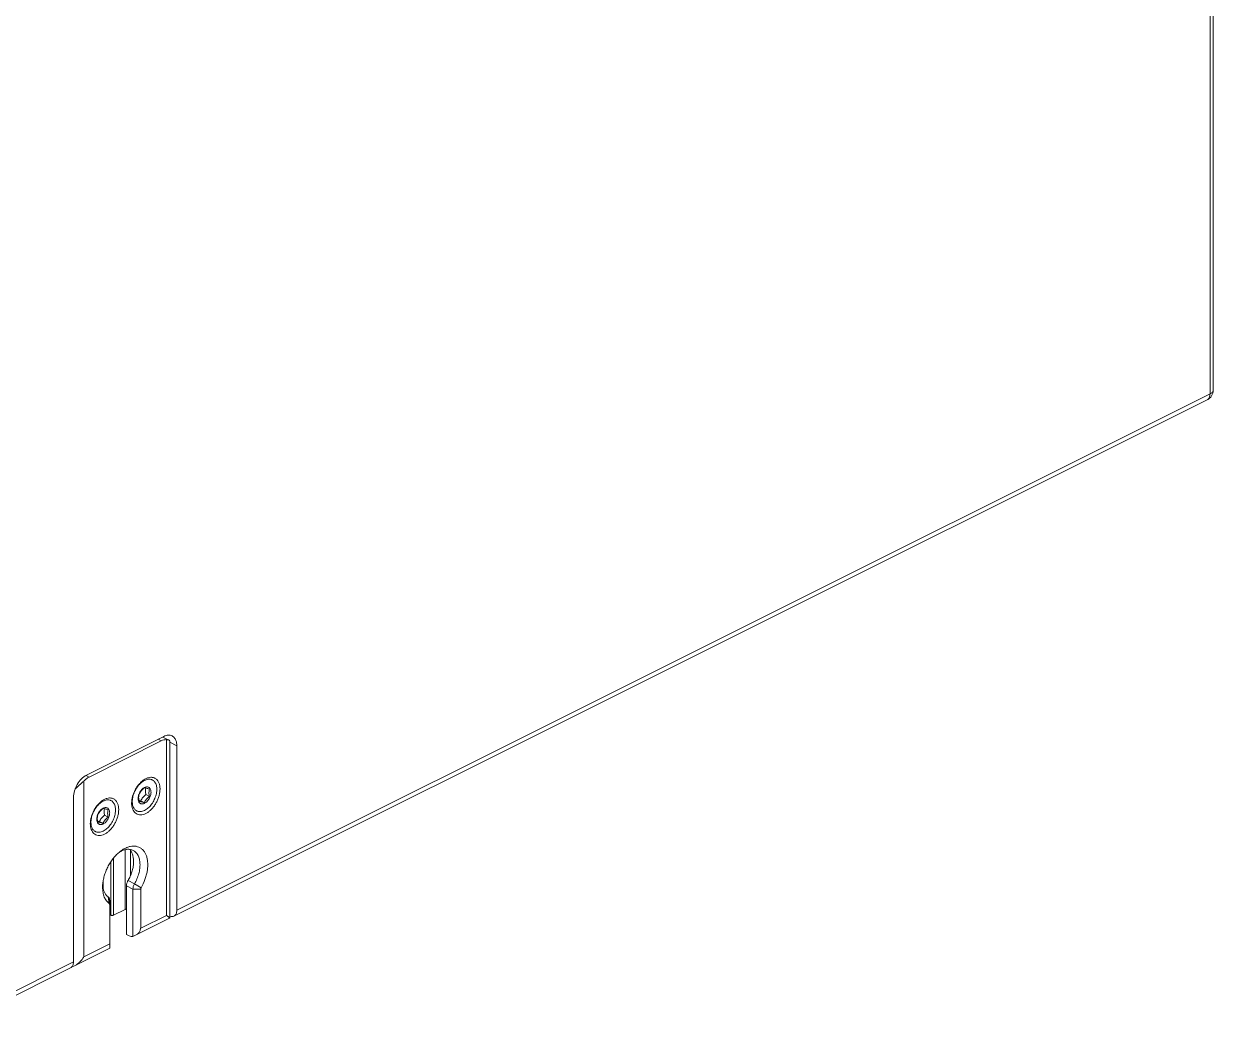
# Model space of a CAD drawing. Header units: millimetres. Extents: x 1177 to 4147, y 93 to 2194.
# Drawn here: x 2717 to 2944.9, y 648 to 840.2 of the extents above; entities that cross this region are included whole.
import ezdxf

# ---------------------------------------------------------------- set-up
doc = ezdxf.new("R2010")
doc.units = ezdxf.units.MM
doc.header["$LTSCALE"] = 0.1
doc.layers.get('0').update_dxf_attribs({"lineweight": 13})

# ---------------------------------------------------------------- blocks, each defined once
blk = doc.blocks.new('02')
for p, q in [((4975.27, 1187.29), (4975.27, 690.19)), ((4976.15, 1188.35), (4976.15, 691.25)), ((4974.49, 688.57), (4691.65, 547.15)), ((4975.27, 690.19), (4692.43, 548.77)), ((4688.89, 596.36), (4667.68, 585.76)), ((4688.58, 596.21), (4690.25, 595.37)), ((4688.18, 595.15), (4668.39, 585.25)), ((4688.18, 595.15), (4687.32, 595.58)), ((4689.6, 547.35), (4689.6, 595.49)), ((4690.48, 546.58), (4690.48, 595.03)), ((4692.43, 593.8), (4690.48, 594.78)), ((4692.43, 548.77), (4692.43, 593.8)), ((4666.97, 536.04), (4666.97, 584.18)), ((4668.39, 585.25), (4667.61, 585.63)), ((4664.14, 534.63), (4664.14, 579.66)), ((4684.92, 579.96), (4683.97, 580.43)), ((4683.51, 578.25), (4682.56, 578.72)), ((4673.61, 574.3), (4672.66, 574.78)), ((4672.2, 572.59), (4671.25, 573.07)), ((4678.28, 565.33), (4678.28, 549)), ((4679.7, 565.17), (4679.7, 558.18)), ((4674.4, 547.41), (4674.4, 562.07)), ((4675.1, 547.41), (4675.1, 563.03)), ((4672.27, 554.63), (4672.27, 556.88)), ((4679.06, 556.9), (4680.83, 556.02)), ((4672.13, 555.66), (4672.13, 555.77)), ((4678.64, 555.46), (4680.41, 554.57)), ((4678.64, 542.11), (4678.64, 555.46)), ((4682.53, 554.57), (4680.41, 554.57)), ((4680.41, 554.57), (4680.41, 541.57)), ((4682.63, 554.93), (4680.83, 556.02)), ((4682.53, 554.57), (4682.53, 543.82)), ((4673.94, 550.59), (4673.62, 552.41)), ((4674.04, 538.34), (4674.04, 551.39)), ((4674.4, 547.41), (4674.04, 547.59)), ((4678.28, 549), (4675.1, 547.41)), ((4689.6, 547.35), (4682.53, 543.82)), ((4690.46, 546.55), (4680.97, 541.81)), ((4679.35, 541.75), (4678.64, 542.11)), ((4680.41, 541.57), (4680.97, 541.81)), ((4674.04, 538.34), (4664.55, 533.6)), ((4674.04, 539.58), (4666.97, 536.04)), ((4664.14, 534.63), (4632.12, 518.62)), ((4663.36, 533), (4631.34, 516.99))]:
    blk.add_line(p, q)
for centre, radius, start, end in [((4686.59, 579.74), 5.72, 125.2124, 126.8735), ((4685.77, 579.11), 3.98, 158.6971, 159.1186), ((4684.54, 580.47), 2.13, 116.6099, 120.0733), ((4675.28, 574.08), 5.72, 125.2124, 126.8735), ((4673.23, 574.82), 2.13, 116.6099, 120.0733), ((4674.46, 573.45), 3.98, 158.6971, 159.1186), ((4681.1, 560.17), 6.23, 111.4342, 112.1191), ((4691.23, 549.04), 2.04, 248.259, 252.7456)]:
    blk.add_arc(centre, radius, start, end)
blk.add_ellipse((4678.28, 543.82), major_axis=(4.24, 0), ratio=0.612372, start_param=-0.886076, end_param=0)
for points, knots in [([(4976.15, 691.25), (4976.15, 690.7), (4975.84, 689.59), (4974.98, 688.81), (4974.49, 688.57)], [0, 0, 0, 0, 0.500085, 1, 1, 1, 1]), ([(4976.15, 691.25), (4976.15, 691.15), (4976.1, 690.94), (4975.92, 690.65), (4975.63, 690.4), (4975.4, 690.26), (4975.27, 690.19)], [0, 0, 0, 0, 0.206476, 0.434521, 0.698119, 1, 1, 1, 1]), ([(4975.27, 690.19), (4975.27, 690.01), (4975.24, 689.66), (4975.09, 689.19), (4974.84, 688.81), (4974.61, 688.63), (4974.49, 688.57)], [0, 0, 0, 0, 0.289234, 0.549624, 0.782936, 1, 1, 1, 1]), ([(4688.89, 596.36), (4689.26, 596.55), (4690.01, 596.8), (4690.81, 596.67), (4691.13, 596.51)], [0, 0, 0, 0, 0.536339, 1, 1, 1, 1]), ([(4691.13, 596.51), (4691.39, 596.37), (4691.89, 595.95), (4692.16, 595.37), (4692.25, 595.05)], [0, 0, 0, 0, 0.472507, 1, 1, 1, 1]), ([(4689.6, 595.49), (4689.37, 595.5), (4688.87, 595.44), (4688.41, 595.26), (4688.18, 595.15)], [0, 0, 0, 0, 0.474407, 1, 1, 1, 1]), ([(4690.25, 595.37), (4690.22, 595.39), (4690.13, 595.42), (4689.98, 595.46), (4689.8, 595.48), (4689.67, 595.49), (4689.6, 595.49)], [0, 0, 0, 0, 0.190643, 0.417849, 0.686895, 1, 1, 1, 1]), ([(4690.48, 595.03), (4690.48, 595.07), (4690.47, 595.14), (4690.43, 595.23), (4690.35, 595.31), (4690.29, 595.35), (4690.25, 595.37)], [0, 0, 0, 0, 0.239823, 0.471372, 0.716781, 1, 1, 1, 1]), ([(4692.25, 595.05), (4692.28, 594.96), (4692.39, 594.55), (4692.43, 594.12), (4692.43, 593.8)], [0, 0, 0, 0, 0.236682, 1, 1, 1, 1]), ([(4664.14, 579.66), (4664.14, 580.26), (4664.35, 581.52), (4665.11, 583.26), (4666.21, 584.76), (4667.18, 585.51), (4667.68, 585.76)], [0, 0, 0, 0, 0.246823, 0.511783, 0.770296, 1, 1, 1, 1]), ([(4666.97, 584.18), (4666.79, 583.99), (4666.4, 583.62), (4665.62, 582.91), (4665.03, 582.38), (4664.64, 582.03)], [0, 0, 0, 0, 0.249361, 0.506132, 1, 1, 1, 1]), ([(4668.39, 585.25), (4668.13, 585.12), (4667.63, 584.8), (4667.19, 584.4), (4666.97, 584.18)], [0, 0, 0, 0, 0.479186, 1, 1, 1, 1]), ([(4680.05, 578.09), (4680.05, 578.37), (4680.09, 578.95), (4680.26, 579.82), (4680.54, 580.69), (4680.91, 581.55), (4681.38, 582.36), (4681.91, 583.11), (4682.5, 583.76), (4682.94, 584.14), (4683.16, 584.31)], [0, 0, 0, 0, 0.117243, 0.240994, 0.369309, 0.5, 0.630689, 0.75901, 0.882749, 1, 1, 1, 1]), ([(4681.14, 576.17), (4681.03, 576.26), (4680.82, 576.47), (4680.57, 576.87), (4680.38, 577.33), (4680.27, 577.86), (4680.22, 578.43), (4680.24, 579.03), (4680.34, 579.67), (4680.55, 580.53), (4680.98, 581.59), (4681.58, 582.55), (4682.16, 583.23), (4682.61, 583.67), (4683.08, 584.04), (4683.42, 584.24), (4683.59, 584.32)], [0, 0, 0, 0, 0.045457, 0.093534, 0.145111, 0.200638, 0.260183, 0.323491, 0.390061, 0.459204, 0.60171, 0.74386, 0.812578, 0.878571, 0.941215, 1, 1, 1, 1]), ([(4683.3, 584.41), (4683.34, 584.44), (4683.51, 584.56), (4683.69, 584.66), (4683.83, 584.74)], [0, 0, 0, 0, 0.255873, 1, 1, 1, 1]), ([(4685.36, 584.59), (4685.22, 584.63), (4684.94, 584.67), (4684.49, 584.64), (4684.04, 584.52), (4683.74, 584.4), (4683.59, 584.32)], [0, 0, 0, 0, 0.227895, 0.468044, 0.724743, 1, 1, 1, 1]), ([(4683.59, 576.1), (4683.77, 576.19), (4684.12, 576.4), (4684.62, 576.8), (4685.1, 577.27), (4685.69, 578), (4686.18, 578.83), (4686.55, 579.72), (4686.76, 580.4), (4686.9, 581.08), (4686.96, 581.73), (4686.94, 582.35), (4686.84, 582.92), (4686.67, 583.43), (4686.42, 583.87), (4686.1, 584.22), (4685.85, 584.39), (4685.71, 584.46)], [0, 0, 0, 0, 0.059827, 0.123763, 0.191228, 0.261479, 0.406334, 0.479009, 0.550381, 0.619462, 0.685388, 0.747484, 0.805341, 0.858897, 0.908524, 0.955103, 1, 1, 1, 1]), ([(4683.83, 584.74), (4684.07, 584.87), (4684.57, 585.08), (4685.22, 585.19), (4685.7, 585.17), (4686.04, 585.1), (4686.36, 584.98), (4686.66, 584.81), (4686.92, 584.59), (4687.25, 584.23), (4687.56, 583.67), (4687.79, 582.86), (4687.83, 582.28), (4687.83, 581.98)], [0, 0, 0, 0, 0.136312, 0.259557, 0.317336, 0.373295, 0.428238, 0.483054, 0.538644, 0.595842, 0.717459, 0.851856, 1, 1, 1, 1]), ([(4685.71, 584.46), (4685.68, 584.47), (4685.57, 584.53), (4685.45, 584.57), (4685.36, 584.59)], [0, 0, 0, 0, 0.249073, 1, 1, 1, 1]), ([(4687.83, 581.98), (4687.83, 581.67), (4687.78, 581.04), (4687.58, 580.1), (4687.26, 579.16), (4686.82, 578.24), (4686.29, 577.38), (4685.68, 576.62), (4685.01, 575.96), (4684.31, 575.45), (4683.59, 575.09), (4682.87, 574.89), (4682.19, 574.87), (4681.56, 575.04), (4681.01, 575.39), (4680.58, 575.91), (4680.27, 576.56), (4680.15, 577.05), (4680.11, 577.3)], [0, 0, 0, 0, 0.068661, 0.141343, 0.216695, 0.293175, 0.369143, 0.443004, 0.513322, 0.578961, 0.639241, 0.694122, 0.744404, 0.79182, 0.838834, 0.888023, 0.941381, 1, 1, 1, 1]), ([(4681.99, 578.49), (4681.92, 578.62), (4681.83, 578.93), (4681.81, 579.44), (4681.88, 579.98), (4681.99, 580.34), (4682.06, 580.53)], [0, 0, 0, 0, 0.214292, 0.45515, 0.719428, 1, 1, 1, 1]), ([(4682.1, 578.54), (4682.06, 578.72), (4682, 579.07), (4681.96, 579.59), (4681.99, 580.08), (4682.06, 580.39), (4682.1, 580.54)], [0, 0, 0, 0, 0.27161, 0.530864, 0.773291, 1, 1, 1, 1]), ([(4682.07, 580.55), (4682.14, 580.74), (4682.31, 581.11), (4682.65, 581.6), (4683.03, 582.01), (4683.32, 582.23), (4683.47, 582.31)], [0, 0, 0, 0, 0.264274, 0.524832, 0.772497, 1, 1, 1, 1]), ([(4682.1, 580.54), (4682.17, 580.7), (4682.35, 581.02), (4682.67, 581.47), (4683.06, 581.88), (4683.36, 582.13), (4683.51, 582.25)], [0, 0, 0, 0, 0.238829, 0.485903, 0.740658, 1, 1, 1, 1]), ([(4683.97, 580.43), (4683.82, 580.31), (4683.53, 580.07), (4683.13, 579.65), (4682.81, 579.2), (4682.64, 578.89), (4682.56, 578.72)], [0, 0, 0, 0, 0.25934, 0.514098, 0.761174, 1, 1, 1, 1]), ([(4683.51, 582.25), (4683.71, 582.24), (4684.03, 582.18), (4684.5, 582.07), (4684.78, 582), (4684.92, 581.96)], [0, 0, 0, 0, 0.405706, 0.683587, 1, 1, 1, 1]), ([(4684.92, 579.96), (4684.77, 579.84), (4684.48, 579.59), (4684.08, 579.18), (4683.76, 578.73), (4683.59, 578.41), (4683.51, 578.25)], [0, 0, 0, 0, 0.259343, 0.514097, 0.761172, 1, 1, 1, 1]), ([(4683.59, 582.38), (4683.7, 582.43), (4683.92, 582.52), (4684.26, 582.56), (4684.57, 582.52), (4684.85, 582.38), (4685.08, 582.15), (4685.24, 581.85), (4685.34, 581.49), (4685.37, 581.08), (4685.33, 580.64), (4685.23, 580.19), (4685.07, 579.74), (4684.85, 579.3), (4684.58, 578.9), (4684.28, 578.55), (4683.95, 578.26), (4683.71, 578.11), (4683.59, 578.05)], [0, 0, 0, 0, 0.057513, 0.109649, 0.157869, 0.204666, 0.252959, 0.305217, 0.362878, 0.426312, 0.495025, 0.567905, 0.643431, 0.719848, 0.795328, 0.868118, 0.936712, 1, 1, 1, 1]), ([(4683.92, 582.2), (4683.89, 582.07), (4683.85, 581.79), (4683.84, 581.35), (4683.88, 580.9), (4683.94, 580.59), (4683.97, 580.43)], [0, 0, 0, 0, 0.229743, 0.474013, 0.732073, 1, 1, 1, 1]), ([(4684.92, 581.96), (4684.88, 581.81), (4684.82, 581.5), (4684.79, 581.01), (4684.82, 580.49), (4684.89, 580.14), (4684.92, 579.96)], [0, 0, 0, 0, 0.226709, 0.469137, 0.72839, 1, 1, 1, 1]), ([(4668.74, 572.43), (4668.74, 572.71), (4668.78, 573.29), (4668.95, 574.16), (4669.23, 575.03), (4669.6, 575.89), (4670.06, 576.7), (4670.6, 577.45), (4671.19, 578.11), (4671.63, 578.49), (4671.85, 578.65)], [0, 0, 0, 0, 0.117243, 0.240994, 0.369309, 0.5, 0.630689, 0.75901, 0.882749, 1, 1, 1, 1]), ([(4669.83, 570.51), (4669.72, 570.6), (4669.5, 570.82), (4669.25, 571.21), (4669.07, 571.68), (4668.95, 572.2), (4668.9, 572.77), (4668.93, 573.38), (4669.02, 574.01), (4669.24, 574.87), (4669.67, 575.93), (4670.27, 576.89), (4670.84, 577.57), (4671.3, 578.01), (4671.77, 578.38), (4672.11, 578.58), (4672.27, 578.67)], [0, 0, 0, 0, 0.045457, 0.093534, 0.145111, 0.200638, 0.260183, 0.323491, 0.390061, 0.459204, 0.60171, 0.74386, 0.812578, 0.878571, 0.941215, 1, 1, 1, 1]), ([(4670.75, 574.9), (4670.83, 575.09), (4671, 575.45), (4671.33, 575.94), (4671.72, 576.35), (4672.01, 576.57), (4672.16, 576.66)], [0, 0, 0, 0, 0.264274, 0.524832, 0.772497, 1, 1, 1, 1]), ([(4670.78, 574.89), (4670.86, 575.05), (4671.03, 575.36), (4671.36, 575.81), (4671.75, 576.23), (4672.04, 576.47), (4672.2, 576.59)], [0, 0, 0, 0, 0.238829, 0.485903, 0.740658, 1, 1, 1, 1]), ([(4671.98, 578.75), (4672.03, 578.78), (4672.2, 578.9), (4672.38, 579.01), (4672.51, 579.08)], [0, 0, 0, 0, 0.255874, 1, 1, 1, 1]), ([(4672.2, 576.59), (4672.39, 576.58), (4672.72, 576.53), (4673.19, 576.42), (4673.46, 576.34), (4673.61, 576.3)], [0, 0, 0, 0, 0.405706, 0.683587, 1, 1, 1, 1]), ([(4674.04, 578.94), (4673.91, 578.97), (4673.62, 579.01), (4673.18, 578.98), (4672.72, 578.87), (4672.42, 578.74), (4672.27, 578.67)], [0, 0, 0, 0, 0.227895, 0.468044, 0.724743, 1, 1, 1, 1]), ([(4672.27, 570.44), (4672.45, 570.53), (4672.81, 570.74), (4673.31, 571.14), (4673.78, 571.61), (4674.38, 572.35), (4674.87, 573.18), (4675.24, 574.07), (4675.45, 574.74), (4675.58, 575.42), (4675.64, 576.07), (4675.62, 576.69), (4675.53, 577.27), (4675.35, 577.78), (4675.11, 578.21), (4674.79, 578.56), (4674.53, 578.74), (4674.4, 578.8)], [0, 0, 0, 0, 0.059827, 0.123763, 0.191228, 0.261479, 0.406334, 0.479009, 0.550381, 0.619462, 0.685388, 0.747484, 0.805341, 0.858897, 0.908524, 0.955103, 1, 1, 1, 1]), ([(4672.27, 576.72), (4672.38, 576.77), (4672.6, 576.86), (4672.94, 576.91), (4673.26, 576.86), (4673.54, 576.72), (4673.76, 576.49), (4673.92, 576.19), (4674.02, 575.83), (4674.05, 575.43), (4674.02, 574.99), (4673.92, 574.53), (4673.75, 574.08), (4673.53, 573.64), (4673.27, 573.24), (4672.96, 572.89), (4672.64, 572.6), (4672.4, 572.45), (4672.27, 572.39)], [0, 0, 0, 0, 0.057513, 0.109649, 0.157869, 0.204666, 0.252959, 0.305217, 0.362878, 0.426312, 0.495025, 0.567905, 0.643431, 0.719848, 0.795328, 0.868118, 0.936712, 1, 1, 1, 1]), ([(4672.51, 579.08), (4672.76, 579.21), (4673.25, 579.42), (4673.9, 579.54), (4674.39, 579.51), (4674.73, 579.44), (4675.05, 579.33), (4675.34, 579.16), (4675.61, 578.94), (4675.93, 578.58), (4676.25, 578.01), (4676.47, 577.21), (4676.52, 576.62), (4676.52, 576.32)], [0, 0, 0, 0, 0.136312, 0.259557, 0.317335, 0.373295, 0.428238, 0.483054, 0.538644, 0.595842, 0.717459, 0.851856, 1, 1, 1, 1]), ([(4672.6, 576.54), (4672.58, 576.41), (4672.54, 576.13), (4672.53, 575.69), (4672.57, 575.24), (4672.63, 574.93), (4672.66, 574.78)], [0, 0, 0, 0, 0.229743, 0.474013, 0.732073, 1, 1, 1, 1]), ([(4674.4, 578.8), (4674.37, 578.82), (4674.25, 578.87), (4674.13, 578.91), (4674.04, 578.94)], [0, 0, 0, 0, 0.249073, 1, 1, 1, 1]), ([(4680.11, 577.3), (4680.1, 577.37), (4680.07, 577.63), (4680.05, 577.89), (4680.05, 578.09)], [0, 0, 0, 0, 0.242999, 1, 1, 1, 1]), ([(4683.59, 578.05), (4683.51, 578.01), (4683.35, 577.94), (4683.1, 577.88), (4682.86, 577.87), (4682.64, 577.9), (4682.44, 577.98), (4682.25, 578.11), (4682.1, 578.28), (4682.02, 578.42), (4681.99, 578.49)], [0, 0, 0, 0, 0.143544, 0.27724, 0.402179, 0.520759, 0.636199, 0.752235, 0.872513, 1, 1, 1, 1]), ([(4682.56, 578.72), (4682.51, 578.74), (4682.34, 578.79), (4682.16, 578.83), (4682.03, 578.86)], [0, 0, 0, 0, 0.260801, 1, 1, 1, 1]), ([(4683.51, 578.25), (4683.36, 578.29), (4683.09, 578.37), (4682.62, 578.48), (4682.29, 578.53), (4682.1, 578.54)], [0, 0, 0, 0, 0.316413, 0.594294, 1, 1, 1, 1]), ([(4676.52, 576.32), (4676.52, 576.02), (4676.47, 575.39), (4676.27, 574.44), (4675.95, 573.5), (4675.51, 572.58), (4674.98, 571.73), (4674.37, 570.96), (4673.7, 570.31), (4672.99, 569.79), (4672.27, 569.43), (4671.56, 569.23), (4670.87, 569.22), (4670.24, 569.39), (4669.7, 569.74), (4669.26, 570.25), (4668.95, 570.9), (4668.84, 571.39), (4668.8, 571.65)], [0, 0, 0, 0, 0.068661, 0.141343, 0.216695, 0.293175, 0.369143, 0.443004, 0.513322, 0.578961, 0.639241, 0.694122, 0.744404, 0.79182, 0.838834, 0.888023, 0.941381, 1, 1, 1, 1]), ([(4670.67, 572.83), (4670.61, 572.97), (4670.52, 573.28), (4670.49, 573.78), (4670.56, 574.32), (4670.67, 574.69), (4670.74, 574.87)], [0, 0, 0, 0, 0.214292, 0.45515, 0.719428, 1, 1, 1, 1]), ([(4670.78, 572.89), (4670.74, 573.06), (4670.68, 573.42), (4670.64, 573.94), (4670.68, 574.43), (4670.74, 574.74), (4670.78, 574.89)], [0, 0, 0, 0, 0.27161, 0.530864, 0.773291, 1, 1, 1, 1]), ([(4671.25, 573.07), (4671.2, 573.08), (4671.03, 573.13), (4670.85, 573.18), (4670.72, 573.21)], [0, 0, 0, 0, 0.260801, 1, 1, 1, 1]), ([(4672.66, 574.78), (4672.51, 574.66), (4672.21, 574.41), (4671.82, 574), (4671.5, 573.55), (4671.32, 573.23), (4671.25, 573.07)], [0, 0, 0, 0, 0.25934, 0.514098, 0.761174, 1, 1, 1, 1]), ([(4673.61, 574.3), (4673.46, 574.18), (4673.16, 573.93), (4672.77, 573.52), (4672.45, 573.07), (4672.27, 572.75), (4672.2, 572.59)], [0, 0, 0, 0, 0.259343, 0.514097, 0.761172, 1, 1, 1, 1]), ([(4673.61, 576.3), (4673.57, 576.15), (4673.51, 575.84), (4673.47, 575.35), (4673.51, 574.83), (4673.57, 574.48), (4673.61, 574.3)], [0, 0, 0, 0, 0.226709, 0.469137, 0.72839, 1, 1, 1, 1]), ([(4681.46, 575.96), (4681.44, 575.98), (4681.32, 576.04), (4681.22, 576.11), (4681.14, 576.17)], [0, 0, 0, 0, 0.249077, 1, 1, 1, 1]), ([(4683.59, 576.1), (4683.4, 576), (4683.04, 575.86), (4682.48, 575.75), (4682.02, 575.77), (4681.69, 575.86), (4681.54, 575.92), (4681.46, 575.96)], [0, 0, 0, 0, 0.279055, 0.535047, 0.772465, 0.886915, 1, 1, 1, 1]), ([(4668.8, 571.65), (4668.79, 571.71), (4668.75, 571.97), (4668.74, 572.23), (4668.74, 572.43)], [0, 0, 0, 0, 0.242999, 1, 1, 1, 1]), ([(4670.15, 570.3), (4670.12, 570.32), (4670.01, 570.38), (4669.9, 570.45), (4669.83, 570.51)], [0, 0, 0, 0, 0.249077, 1, 1, 1, 1]), ([(4672.27, 570.44), (4672.09, 570.35), (4671.72, 570.2), (4671.16, 570.09), (4670.71, 570.12), (4670.38, 570.2), (4670.22, 570.27), (4670.15, 570.3)], [0, 0, 0, 0, 0.279055, 0.535047, 0.772465, 0.886915, 1, 1, 1, 1]), ([(4672.27, 572.39), (4672.19, 572.35), (4672.03, 572.28), (4671.79, 572.22), (4671.55, 572.21), (4671.33, 572.24), (4671.12, 572.33), (4670.94, 572.45), (4670.79, 572.63), (4670.71, 572.76), (4670.67, 572.83)], [0, 0, 0, 0, 0.143544, 0.27724, 0.402179, 0.520759, 0.636199, 0.752235, 0.872513, 1, 1, 1, 1]), ([(4672.2, 572.59), (4672.05, 572.63), (4671.77, 572.71), (4671.3, 572.82), (4670.98, 572.87), (4670.78, 572.89)], [0, 0, 0, 0, 0.316413, 0.594294, 1, 1, 1, 1]), ([(4672.12, 555.72), (4672.15, 556.12), (4672.25, 556.94), (4672.54, 558.17), (4672.96, 559.41), (4673.5, 560.61), (4674.15, 561.75), (4674.89, 562.82), (4675.7, 563.78), (4676.3, 564.35), (4676.61, 564.61)], [0, 0, 0, 0, 0.11913, 0.243347, 0.371081, 0.500578, 0.629999, 0.757505, 0.881356, 1, 1, 1, 1]), ([(4676.61, 564.61), (4676.65, 564.64), (4676.79, 564.76), (4676.94, 564.87), (4677.05, 564.96)], [0, 0, 0, 0, 0.252659, 1, 1, 1, 1]), ([(4676.61, 564.61), (4676.65, 564.64), (4676.81, 564.74), (4676.97, 564.83), (4677.09, 564.89)], [0, 0, 0, 0, 0.254133, 1, 1, 1, 1]), ([(4677.05, 564.96), (4677.19, 565.06), (4677.72, 565.44), (4678.31, 565.76), (4678.76, 565.94)], [0, 0, 0, 0, 0.262343, 1, 1, 1, 1]), ([(4677.09, 564.89), (4677.38, 565.05), (4677.96, 565.3), (4678.86, 565.49), (4679.71, 565.46), (4680.23, 565.29), (4680.47, 565.17)], [0, 0, 0, 0, 0.280687, 0.53723, 0.774185, 1, 1, 1, 1]), ([(4678.83, 565.97), (4679.11, 566.08), (4679.67, 566.26), (4680.52, 566.36), (4681.32, 566.3), (4682.07, 566.07), (4682.74, 565.68), (4683.31, 565.13), (4683.78, 564.43), (4684.14, 563.62), (4684.37, 562.7), (4684.48, 561.69), (4684.47, 560.6), (4684.34, 559.48), (4684.08, 558.32), (4683.58, 556.77), (4683.05, 555.65), (4682.63, 554.93)], [0, 0, 0, 0, 0.058031, 0.112119, 0.163085, 0.212178, 0.260945, 0.31099, 0.363703, 0.420084, 0.480688, 0.545656, 0.614788, 0.687608, 0.763436, 0.841427, 1, 1, 1, 1]), ([(4679.06, 556.9), (4679.28, 557.28), (4679.68, 558.06), (4680.14, 559.27), (4680.45, 560.49), (4680.6, 561.68), (4680.58, 562.81), (4680.4, 563.83), (4680.05, 564.73), (4679.7, 565.23), (4679.51, 565.44)], [0, 0, 0, 0, 0.14497, 0.28872, 0.428374, 0.561355, 0.685628, 0.799971, 0.904299, 1, 1, 1, 1]), ([(4680.47, 565.17), (4680.61, 565.1), (4680.87, 564.93), (4681.23, 564.62), (4681.55, 564.24), (4681.91, 563.63), (4682.23, 562.73), (4682.38, 561.5), (4682.31, 560.16), (4682.03, 558.76), (4681.53, 557.35), (4681.08, 556.45), (4680.83, 556.02)], [0, 0, 0, 0, 0.046283, 0.093395, 0.142088, 0.192979, 0.302789, 0.424718, 0.558137, 0.700803, 0.849389, 1, 1, 1, 1]), ([(4678.64, 555.46), (4678.64, 555.7), (4678.72, 556.21), (4678.93, 556.68), (4679.06, 556.9)], [0, 0, 0, 0, 0.482268, 1, 1, 1, 1]), ([(4672.1, 555.06), (4672.1, 555.11), (4672.1, 555.33), (4672.11, 555.55), (4672.12, 555.72)], [0, 0, 0, 0, 0.246906, 1, 1, 1, 1]), ([(4673.94, 550.59), (4673.79, 550.69), (4673.51, 550.93), (4673.01, 551.5), (4672.51, 552.4), (4672.17, 553.67), (4672.1, 554.58), (4672.1, 555.06)], [0, 0, 0, 0, 0.107518, 0.218291, 0.453752, 0.713745, 1, 1, 1, 1]), ([(4672.18, 555.06), (4672.17, 555.11), (4672.14, 555.33), (4672.12, 555.54), (4672.11, 555.71)], [0, 0, 0, 0, 0.245252, 1, 1, 1, 1]), ([(4673.62, 552.41), (4673.43, 552.55), (4673.08, 552.88), (4672.65, 553.5), (4672.35, 554.24), (4672.22, 554.77), (4672.18, 555.06)], [0, 0, 0, 0, 0.226142, 0.465105, 0.722105, 1, 1, 1, 1]), ([(4680.83, 556.02), (4680.69, 555.79), (4680.49, 555.32), (4680.41, 554.82), (4680.41, 554.57)], [0, 0, 0, 0, 0.517732, 1, 1, 1, 1]), ([(4682.63, 554.93), (4682.6, 554.88), (4682.55, 554.76), (4682.53, 554.64), (4682.53, 554.57)], [0, 0, 0, 0, 0.517734, 1, 1, 1, 1]), ([(4674.04, 551.39), (4674.04, 551.5), (4674.03, 551.71), (4673.95, 552), (4673.81, 552.24), (4673.69, 552.37), (4673.62, 552.41)], [0, 0, 0, 0, 0.286436, 0.54659, 0.782208, 1, 1, 1, 1]), ([(4674.04, 550.33), (4674.04, 550.36), (4674.04, 550.41), (4674.02, 550.48), (4673.99, 550.54), (4673.95, 550.58), (4673.94, 550.59)], [0, 0, 0, 0, 0.286344, 0.5466, 0.782263, 1, 1, 1, 1]), ([(4675.1, 547.41), (4675.05, 547.38), (4674.93, 547.35), (4674.75, 547.33), (4674.56, 547.35), (4674.45, 547.38), (4674.4, 547.41)], [0, 0, 0, 0, 0.235399, 0.5, 0.764601, 1, 1, 1, 1]), ([(4678.64, 549.11), (4678.6, 549.11), (4678.48, 549.08), (4678.37, 549.04), (4678.28, 549)], [0, 0, 0, 0, 0.266771, 1, 1, 1, 1]), ([(4689.6, 547.35), (4689.72, 547.27), (4689.89, 547.14), (4690.1, 546.97), (4690.23, 546.87), (4690.33, 546.78), (4690.41, 546.7), (4690.45, 546.64), (4690.47, 546.6), (4690.48, 546.59), (4690.48, 546.58)], [0, 0, 0, 0, 0.378415, 0.539105, 0.679093, 0.796809, 0.890421, 0.95816, 0.982145, 1, 1, 1, 1]), ([(4690.63, 547.1), (4690.8, 547.05), (4691.15, 546.99), (4691.5, 547.07), (4691.65, 547.15)], [0, 0, 0, 0, 0.524802, 1, 1, 1, 1]), ([(4691.65, 547.15), (4691.77, 547.21), (4692, 547.38), (4692.25, 547.76), (4692.4, 548.24), (4692.43, 548.59), (4692.43, 548.77)], [0, 0, 0, 0, 0.21703, 0.450314, 0.710748, 1, 1, 1, 1]), ([(4690.48, 546.58), (4690.48, 546.57), (4690.47, 546.56), (4690.47, 546.56), (4690.46, 546.55)], [0, 0, 0, 0, 0.496036, 1, 1, 1, 1]), ([(4679.35, 541.75), (4679.52, 541.67), (4679.79, 541.57), (4680.15, 541.54), (4680.32, 541.55), (4680.41, 541.57)], [0, 0, 0, 0, 0.530086, 0.77123, 1, 1, 1, 1]), ([(4664.14, 534.63), (4664.14, 534.44), (4664.11, 534.1), (4663.96, 533.62), (4663.72, 533.24), (4663.49, 533.07), (4663.36, 533)], [0, 0, 0, 0, 0.289252, 0.549686, 0.78297, 1, 1, 1, 1]), ([(4664.55, 533.6), (4664.8, 533.72), (4665.29, 534.04), (4665.93, 534.62), (4666.5, 535.29), (4666.82, 535.79), (4666.97, 536.04)], [0, 0, 0, 0, 0.243379, 0.493524, 0.746611, 1, 1, 1, 1]), ([(4663.68, 533.31), (4663.76, 533.32), (4664.06, 533.38), (4664.34, 533.49), (4664.55, 533.6)], [0, 0, 0, 0, 0.242914, 1, 1, 1, 1])]:
    blk.add_open_spline(points, degree=3, knots=knots)

msp = doc.modelspace()

# ---------------------------------------------------------------- block references
at = {"xscale": 0.7, "yscale": 0.7, "zscale": 0.7}
msp.add_blockref('02', (-538.39, 286.11), dxfattribs=at)

doc.saveas('drawing.dxf')
